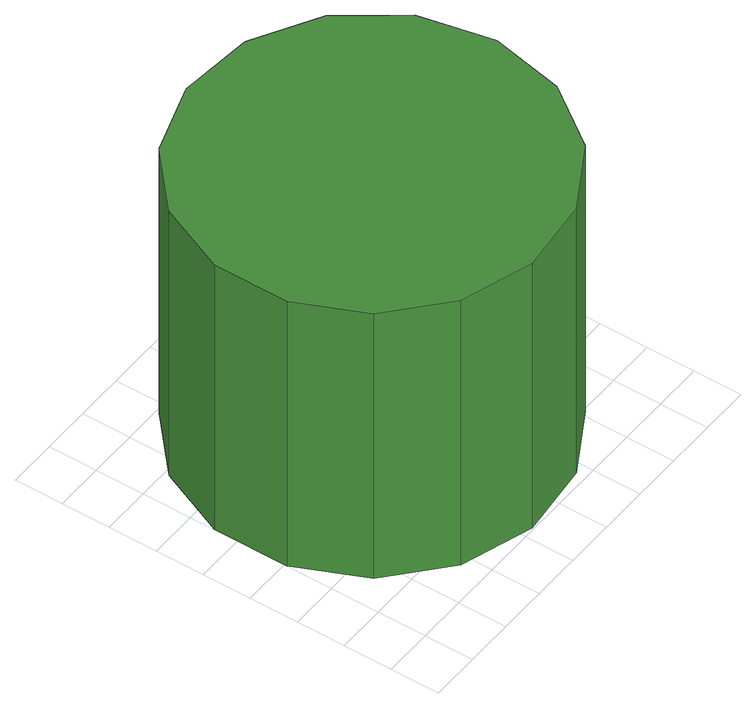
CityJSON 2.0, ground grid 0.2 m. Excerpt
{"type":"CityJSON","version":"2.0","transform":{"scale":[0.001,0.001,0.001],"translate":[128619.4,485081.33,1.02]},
"CityObjects":{
"tree1":{"type":"SolitaryVegetationObject","attributes":{"function":"something"},"geometry":[{"type":"MultiSurface","lod":"1","boundaries":[[[0,1,2,3,4,5,6,7,8,9,10,11,12,13,14]],[[15,16,17,18,19,20,21,22,23,24,25,26,27,28,29]],[[0,29,28,1]],[[1,28,27,2]],[[2,27,26,3]],[[3,26,25,4]],[[4,25,24,5]],[[5,24,23,6]],[[6,23,22,7]],[[7,22,21,8]],[[8,21,20,9]],[[9,20,19,10]],[[10,19,18,11]],[[11,18,17,12]],[[12,17,16,13]],[[13,16,15,14]],[[14,15,29,0]]]}]}
},
"vertices":[
[1469,745,1299],[1405,1047,1299],[1224,1296,1299],[957,1450,1299],[650,1482,1299],[357,1387,1299],[128,1181,1299],[3,899,1299],[3,591,1299],[128,309,1299],[357,103,1299],[650,8,1299],[957,40,1299],[1224,194,1299],[1405,444,1299],[1405,444,9],[1224,194,9],[957,40,9],[650,8,9],[357,103,9],[128,309,9],[3,591,9],[3,899,9],[128,1181,9],[357,1387,9],[650,1482,9],[957,1450,9],[1224,1296,9],[1405,1047,9],[1469,745,9]
]}
